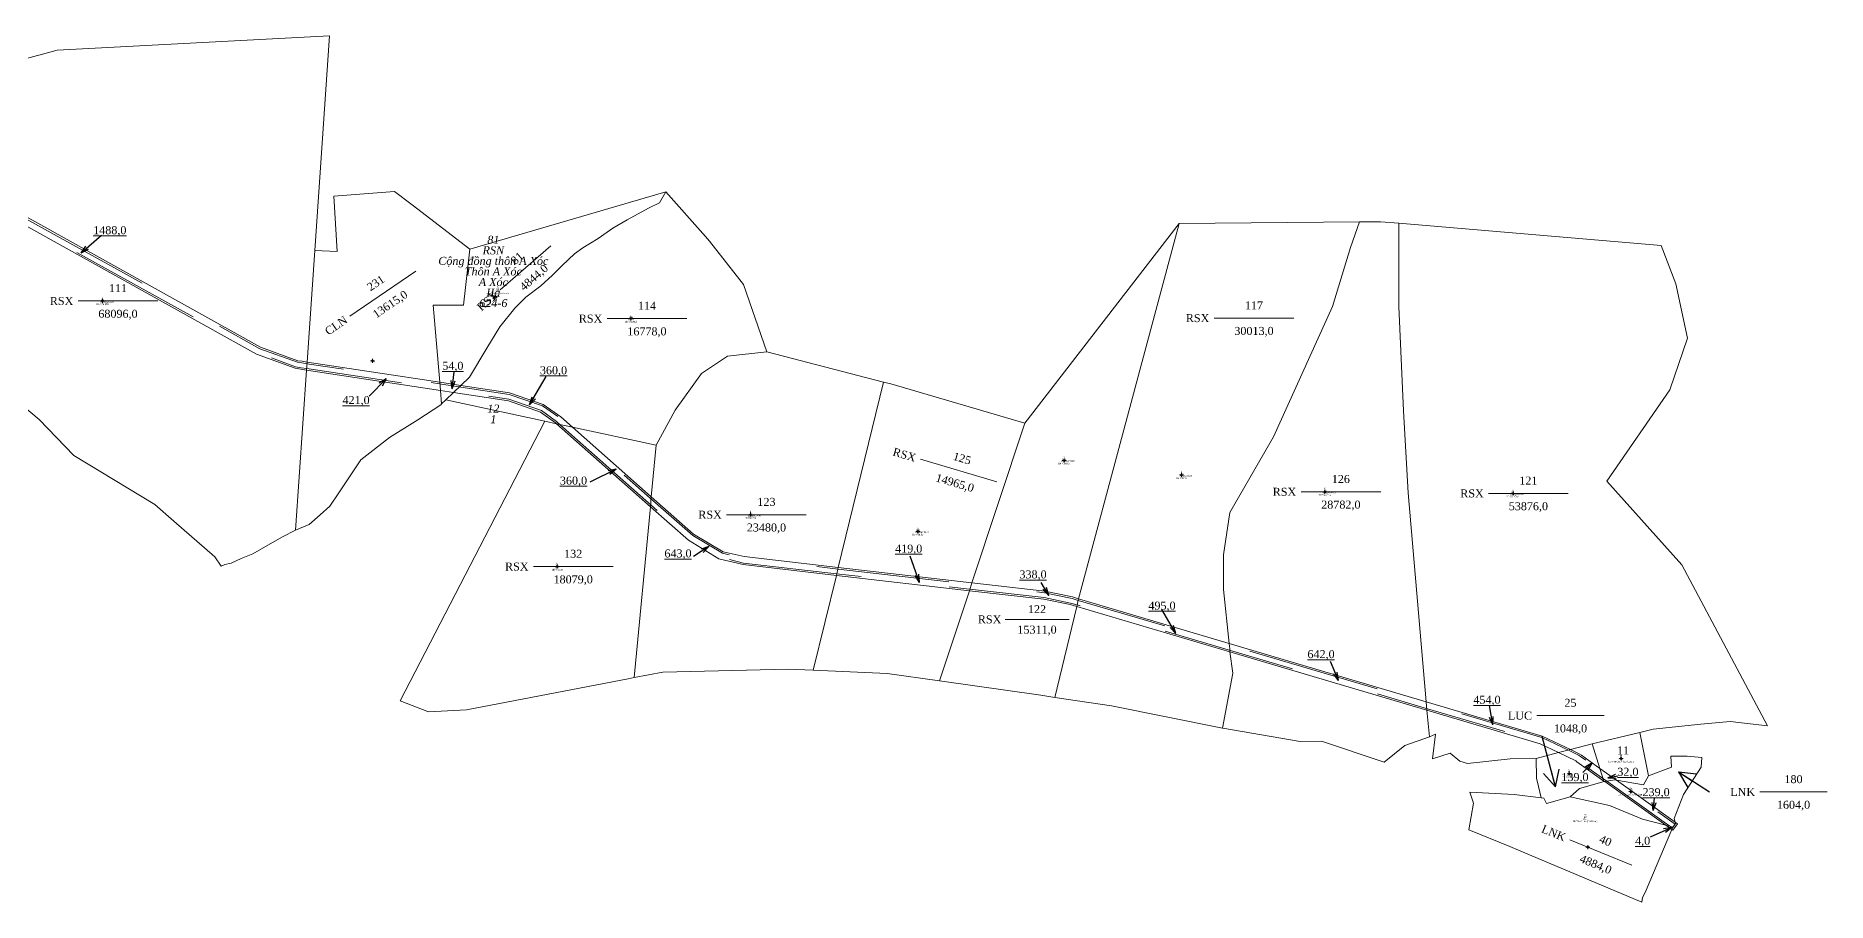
# Model space of a CAD drawing. Header units: metres. Extents: x 108 to 533749, y -130 to 1868317.
# Drawn here: x 532630 to 533749, y 1867762 to 1868303 of the extents above; entities that cross this region are included whole.
import ezdxf
from ezdxf.enums import TextEntityAlignment as Align

# ---------------------------------------------------------------- set-up
doc = ezdxf.new("R2010")
doc.units = ezdxf.units.M
doc.header["$MEASUREMENT"] = 0
doc.linetypes.add('DGN Style 2', pattern=[138.332291, 82.999375, -55.332917])
for name, color, linetype, lineweight in [('Level 10', 7, 'Continuous', 0), ('Level 11', 7, 'Continuous', 0), ('Level 13', 7, 'Continuous', 0), ('Level 16', 7, 'Continuous', 0), ('Level 17', 7, 'Continuous', 0), ('Level 18', 7, 'Continuous', 0), ('Level 2', 7, 'Continuous', 0), ('Level 30', 7, 'Continuous', 0), ('Level 4', 7, 'Continuous', 0), ('Level 5', 7, 'Continuous', 0), ('Level 54', 7, 'Continuous', 0), ('Level 6', 7, 'Continuous', 0)]:
    doc.layers.add(name, color=color, linetype=linetype, lineweight=lineweight)
doc.styles.get("Standard").update_dxf_attribs({"font": 'txt.shx'})
doc.styles.add('Style-Arial', font='arial.ttf')
doc.styles.add('Style-Times New Roman', font='times.ttf')
doc.styles.add('Style-Times New Roman IF', font='timesi.ttf')
doc.dimstyles.get("Standard").update_dxf_attribs({"dimtxt": 0.18, "dimasz": 0.18, "dimexe": 0.18, "dimexo": 0.0625, "dimgap": 0.09, "dimtad": 0, "dimjust": 1, "dimtih": 1, "dimtoh": 1, "dimdec": 4, "dimzin": 3, "dimdsep": 46, "dimtxsty": 'Standard', "dimblk": 'TerminatorClosed_0.3', "dimcen": 0.09, "dimadec": 0, "dimazin": 0, "dimtfac": 1, "dimtdec": 4, "dimtofl": 0, "dimtmove": 0, "dimatfit": 1, "dimldrblk": 'NONE', "dimfxl": 1, "dimfrac": 2, "dimtolj": 1, "dimtzin": 3, "dimarcsym": 0})

# ---------------------------------------------------------------- blocks, each defined once
blk = doc.blocks.new('CENTRD')
at = {"layer": 'Level 11', "linetype": 'Continuous', "lineweight": 0}
h = blk.add_hatch(color=1, dxfattribs=at)
edge = h.paths.add_edge_path()
edge.add_arc((0, 0), 1.5, 0, 360)
at = {"layer": 'Level 11', "color": 1, "linetype": 'Continuous', "lineweight": 0}
for p, q in [((-6, 0), (-12, 0)), ((0, 6), (-6, 0)), ((-6, 0), (0, -6)), ((0, 13), (0, 6)), ((6, 0), (0, 6)), ((0, -6), (6, 0)), ((13, 0), (6, 0)), ((0, -6), (0, -12))]:
    blk.add_line(p, q, dxfattribs=at)
blk = doc.blocks.new('N_THUA')
at = {"layer": 'Level 13', "color": 7, "linetype": 'Continuous', "lineweight": 0}
blk.add_line((-15.3, 0), (34.5, 0), dxfattribs=at)
at = {"layer": 'Level 13', "color": 5, "linetype": 'Continuous', "lineweight": 0, "style": 'Style-Times New Roman'}
blk.add_text('111', height=5, dxfattribs=at).set_placement((9.6, 8), align=Align.MIDDLE_CENTER)
at = {"layer": 'Level 2', "color": 3, "linetype": 'Continuous', "lineweight": 0, "style": 'Style-Times New Roman'}
blk.add_text('RSX', height=5, dxfattribs=at).set_placement((-18.3, 0), align=Align.MIDDLE_RIGHT)
at = {"layer": 'Level 4', "color": 1, "linetype": 'Continuous', "lineweight": 0, "style": 'Style-Times New Roman'}
blk.add_text('68096,0', height=5, dxfattribs=at).set_placement((9.6, -8), align=Align.MIDDLE_CENTER)
blk = doc.blocks.new('N_THUA_1')
at = {"layer": 'Level 13', "color": 7, "linetype": 'Continuous', "lineweight": 0}
blk.add_line((-14.9, 0), (34.9, 0), dxfattribs=at)
at = {"layer": 'Level 13', "color": 5, "linetype": 'Continuous', "lineweight": 0, "style": 'Style-Times New Roman'}
blk.add_text('114', height=5, dxfattribs=at).set_placement((10, 8), align=Align.MIDDLE_CENTER)
at = {"layer": 'Level 2', "color": 3, "linetype": 'Continuous', "lineweight": 0, "style": 'Style-Times New Roman'}
blk.add_text('RSX', height=5, dxfattribs=at).set_placement((-17.9, 0), align=Align.MIDDLE_RIGHT)
at = {"layer": 'Level 4', "color": 1, "linetype": 'Continuous', "lineweight": 0, "style": 'Style-Times New Roman'}
blk.add_text('16778,0', height=5, dxfattribs=at).set_placement((10, -8), align=Align.MIDDLE_CENTER)
blk = doc.blocks.new('N_THUA_2')
at = {"layer": 'Level 13', "color": 7, "linetype": 'Continuous', "lineweight": 0}
blk.add_line((-14.9, 0), (34.9, 0), dxfattribs=at)
at = {"layer": 'Level 13', "color": 5, "linetype": 'Continuous', "lineweight": 0, "style": 'Style-Times New Roman'}
blk.add_text('117', height=5, dxfattribs=at).set_placement((10, 8), align=Align.MIDDLE_CENTER)
at = {"layer": 'Level 2', "color": 3, "linetype": 'Continuous', "lineweight": 0, "style": 'Style-Times New Roman'}
blk.add_text('RSX', height=5, dxfattribs=at).set_placement((-17.9, 0), align=Align.MIDDLE_RIGHT)
at = {"layer": 'Level 4', "color": 1, "linetype": 'Continuous', "lineweight": 0, "style": 'Style-Times New Roman'}
blk.add_text('30013,0', height=5, dxfattribs=at).set_placement((10, -8), align=Align.MIDDLE_CENTER)
blk = doc.blocks.new('N_THUA_3')
at = {"layer": 'Level 13', "color": 7, "linetype": 'Continuous', "lineweight": 0}
blk.add_line((-15.3, 0), (34.5, 0), dxfattribs=at)
at = {"layer": 'Level 13', "color": 5, "linetype": 'Continuous', "lineweight": 0, "style": 'Style-Times New Roman'}
blk.add_text('121', height=5, dxfattribs=at).set_placement((9.6, 8), align=Align.MIDDLE_CENTER)
at = {"layer": 'Level 2', "color": 3, "linetype": 'Continuous', "lineweight": 0, "style": 'Style-Times New Roman'}
blk.add_text('RSX', height=5, dxfattribs=at).set_placement((-18.3, 0), align=Align.MIDDLE_RIGHT)
at = {"layer": 'Level 4', "color": 1, "linetype": 'Continuous', "lineweight": 0, "style": 'Style-Times New Roman'}
blk.add_text('53876,0', height=5, dxfattribs=at).set_placement((9.6, -8), align=Align.MIDDLE_CENTER)
blk = doc.blocks.new('N_THUA_4')
at = {"layer": 'Level 13', "color": 7, "linetype": 'Continuous', "lineweight": 0}
blk.add_line((-11.9, 0), (28, 0), dxfattribs=at)
at = {"layer": 'Level 13', "color": 5, "linetype": 'Continuous', "lineweight": 0, "style": 'Style-Times New Roman'}
blk.add_text('122', height=5, dxfattribs=at).set_placement((8, 6.4), align=Align.MIDDLE_CENTER)
at = {"layer": 'Level 2', "color": 3, "linetype": 'Continuous', "lineweight": 0, "style": 'Style-Times New Roman'}
blk.add_text('RSX', height=5, dxfattribs=at).set_placement((-14.3, 0), align=Align.MIDDLE_RIGHT)
at = {"layer": 'Level 4', "color": 1, "linetype": 'Continuous', "lineweight": 0, "style": 'Style-Times New Roman'}
blk.add_text('15311,0', height=5, dxfattribs=at).set_placement((8, -6.4), align=Align.MIDDLE_CENTER)
blk = doc.blocks.new('N_THUA_5')
at = {"layer": 'Level 13', "color": 7, "linetype": 'Continuous', "lineweight": 0}
blk.add_line((-14.9, 0), (34.9, 0), dxfattribs=at)
at = {"layer": 'Level 13', "color": 5, "linetype": 'Continuous', "lineweight": 0, "style": 'Style-Times New Roman'}
blk.add_text('123', height=5, dxfattribs=at).set_placement((10, 8), align=Align.MIDDLE_CENTER)
at = {"layer": 'Level 2', "color": 3, "linetype": 'Continuous', "lineweight": 0, "style": 'Style-Times New Roman'}
blk.add_text('RSX', height=5, dxfattribs=at).set_placement((-17.9, 0), align=Align.MIDDLE_RIGHT)
at = {"layer": 'Level 4', "color": 1, "linetype": 'Continuous', "lineweight": 0, "style": 'Style-Times New Roman'}
blk.add_text('23480,0', height=5, dxfattribs=at).set_placement((10, -8), align=Align.MIDDLE_CENTER)
blk = doc.blocks.new('N_THUA_6')
at = {"layer": 'Level 13', "color": 7, "linetype": 'Continuous', "lineweight": 0}
blk.add_line((-14.2, 4.2), (33.6, -9.9), dxfattribs=at)
at = {"layer": 'Level 13', "color": 5, "linetype": 'Continuous', "lineweight": 0, "style": 'Style-Times New Roman'}
blk.add_text('125', height=5, rotation=343.6327, dxfattribs=at).set_placement((11.9, 4.8), align=Align.MIDDLE_CENTER)
at = {"layer": 'Level 2', "color": 3, "linetype": 'Continuous', "lineweight": 0, "style": 'Style-Times New Roman'}
blk.add_text('RSX', height=5, rotation=343.6327, dxfattribs=at).set_placement((-17.1, 5), align=Align.MIDDLE_RIGHT)
at = {"layer": 'Level 4', "color": 1, "linetype": 'Continuous', "lineweight": 0, "style": 'Style-Times New Roman'}
blk.add_text('14965,0', height=5, rotation=343.6327, dxfattribs=at).set_placement((7.4, -10.5), align=Align.MIDDLE_CENTER)
blk = doc.blocks.new('N_THUA_7')
at = {"layer": 'Level 13', "color": 7, "linetype": 'Continuous', "lineweight": 0}
blk.add_line((-14.9, 0), (34.9, 0), dxfattribs=at)
at = {"layer": 'Level 13', "color": 5, "linetype": 'Continuous', "lineweight": 0, "style": 'Style-Times New Roman'}
blk.add_text('126', height=5, dxfattribs=at).set_placement((10, 8), align=Align.MIDDLE_CENTER)
at = {"layer": 'Level 2', "color": 3, "linetype": 'Continuous', "lineweight": 0, "style": 'Style-Times New Roman'}
blk.add_text('RSX', height=5, dxfattribs=at).set_placement((-17.9, 0), align=Align.MIDDLE_RIGHT)
at = {"layer": 'Level 4', "color": 1, "linetype": 'Continuous', "lineweight": 0, "style": 'Style-Times New Roman'}
blk.add_text('28782,0', height=5, dxfattribs=at).set_placement((10, -8), align=Align.MIDDLE_CENTER)
blk = doc.blocks.new('N_THUA_8')
at = {"layer": 'Level 13', "color": 7, "linetype": 'Continuous', "lineweight": 0}
blk.add_line((-14.9, 0), (34.9, 0), dxfattribs=at)
at = {"layer": 'Level 13', "color": 5, "linetype": 'Continuous', "lineweight": 0, "style": 'Style-Times New Roman'}
blk.add_text('132', height=5, dxfattribs=at).set_placement((10, 8), align=Align.MIDDLE_CENTER)
at = {"layer": 'Level 2', "color": 3, "linetype": 'Continuous', "lineweight": 0, "style": 'Style-Times New Roman'}
blk.add_text('RSX', height=5, dxfattribs=at).set_placement((-17.9, 0), align=Align.MIDDLE_RIGHT)
at = {"layer": 'Level 4', "color": 1, "linetype": 'Continuous', "lineweight": 0, "style": 'Style-Times New Roman'}
blk.add_text('18079,0', height=5, dxfattribs=at).set_placement((10, -8), align=Align.MIDDLE_CENTER)
blk = doc.blocks.new('N_THUA_9')
at = {"layer": 'Level 13', "color": 7, "linetype": 'Continuous', "lineweight": 0}
blk.add_line((-14, -9.6), (27.1, 18.6), dxfattribs=at)
at = {"layer": 'Level 13', "color": 5, "linetype": 'Continuous', "lineweight": 0, "style": 'Style-Times New Roman'}
blk.add_text('231', height=5, rotation=34.3655, dxfattribs=at).set_placement((2.1, 11.1), align=Align.MIDDLE_CENTER)
at = {"layer": 'Level 2', "color": 3, "linetype": 'Continuous', "lineweight": 0, "style": 'Style-Times New Roman'}
blk.add_text('CLN', height=5, rotation=34.3655, dxfattribs=at).set_placement((-16.4, -11.2), align=Align.MIDDLE_RIGHT)
at = {"layer": 'Level 4', "color": 1, "linetype": 'Continuous', "lineweight": 0, "style": 'Style-Times New Roman'}
blk.add_text('13615,0', height=5, rotation=34.3655, dxfattribs=at).set_placement((11.1, -2.1), align=Align.MIDDLE_CENTER)
blk = doc.blocks.new('N_THUA_32')
at = {"layer": 'Level 13', "color": 7, "linetype": 'Continuous', "lineweight": 0}
blk.add_line((-11.4, 4.7), (27.4, -11.3), dxfattribs=at)
at = {"layer": 'Level 13', "color": 5, "linetype": 'Continuous', "lineweight": 0, "style": 'Style-Times New Roman'}
blk.add_text('40', height=5, rotation=337.5794, dxfattribs=at).set_placement((11, 4.1), align=Align.MIDDLE_CENTER)
at = {"layer": 'Level 2', "color": 3, "linetype": 'Continuous', "lineweight": 0, "style": 'Style-Times New Roman'}
blk.add_text('LNK', height=5, rotation=337.5794, dxfattribs=at).set_placement((-14.2, 5.9), align=Align.MIDDLE_RIGHT)
at = {"layer": 'Level 4', "color": 1, "linetype": 'Continuous', "lineweight": 0, "style": 'Style-Times New Roman'}
blk.add_text('4884,0', height=5, rotation=337.5794, dxfattribs=at).set_placement((4.9, -10.7), align=Align.MIDDLE_CENTER)
blk = doc.blocks.new('N_THUA_33')
at = {"layer": 'Level 13', "color": 7, "linetype": 'Continuous', "lineweight": 0}
blk.add_line((0, 0), (42, 0), dxfattribs=at)
at = {"layer": 'Level 13', "color": 5, "linetype": 'Continuous', "lineweight": 0, "style": 'Style-Times New Roman'}
blk.add_text('180', height=5, dxfattribs=at).set_placement((21, 8), align=Align.MIDDLE_CENTER)
at = {"layer": 'Level 2', "color": 3, "linetype": 'Continuous', "lineweight": 0, "style": 'Style-Times New Roman'}
blk.add_text('LNK', height=5, dxfattribs=at).set_placement((-3, 0), align=Align.MIDDLE_RIGHT)
at = {"layer": 'Level 4', "color": 1, "linetype": 'Continuous', "lineweight": 0, "style": 'Style-Times New Roman'}
blk.add_text('1604,0', height=5, dxfattribs=at).set_placement((21, -8), align=Align.MIDDLE_CENTER)
blk = doc.blocks.new('TerminatorClosed_0.3')
at = {"color": 0, "linetype": 'ByBlock', "lineweight": -2}
for p, q in [((0, 0), (-1, 0.17)), ((-1, 0.17), (-1, -0.17)), ((0, 0), (-1, 0)), ((0, 0), (-1, -0.17))]:
    blk.add_line(p, q, dxfattribs=at)
blk = doc.blocks.new('TerminatorOpen')
at = {"color": 0, "linetype": 'ByBlock', "lineweight": -2}
for q in [(-1, 0.5), (-1, 0), (-1, -0.5)]:
    blk.add_line((0, 0), q, dxfattribs=at)
blk = doc.blocks.new('N_THUA_34')
at = {"layer": 'Level 13', "color": 7, "linetype": 'Continuous', "lineweight": 0}
blk.add_line((0, 0), (42, 0), dxfattribs=at)
at = {"layer": 'Level 13', "color": 5, "linetype": 'Continuous', "lineweight": 0, "style": 'Style-Times New Roman'}
blk.add_text('25', height=5, dxfattribs=at).set_placement((21, 8), align=Align.MIDDLE_CENTER)
at = {"layer": 'Level 2', "color": 3, "linetype": 'Continuous', "lineweight": 0, "style": 'Style-Times New Roman'}
blk.add_text('LUC', height=5, dxfattribs=at).set_placement((-3, 0), align=Align.MIDDLE_RIGHT)
at = {"layer": 'Level 4', "color": 1, "linetype": 'Continuous', "lineweight": 0, "style": 'Style-Times New Roman'}
blk.add_text('1048,0', height=5, dxfattribs=at).set_placement((21, -8), align=Align.MIDDLE_CENTER)
blk = doc.blocks.new('TerminatorOpen_0.5')
at = {"color": 0, "linetype": 'ByBlock', "lineweight": -2}
for q in [(-1, 0.25), (-1, 0), (-1, -0.25)]:
    blk.add_line((0, 0), q, dxfattribs=at)
blk = doc.blocks.new('N_THUA_37')
at = {"layer": 'Level 13', "color": 7, "linetype": 'Continuous', "lineweight": 0}
blk.add_line((-6.8, -5.9), (24.9, 21.7), dxfattribs=at)
at = {"layer": 'Level 13', "color": 5, "linetype": 'Continuous', "lineweight": 0, "style": 'Style-Times New Roman'}
blk.add_text('81', height=5, rotation=41.1489, dxfattribs=at).set_placement((3.8, 13.9), align=Align.MIDDLE_CENTER)
at = {"layer": 'Level 2', "color": 3, "linetype": 'Continuous', "lineweight": 0, "style": 'Style-Times New Roman'}
blk.add_text('RSX', height=5, rotation=41.1489, dxfattribs=at).set_placement((-9.1, -7.9), align=Align.MIDDLE_RIGHT)
at = {"layer": 'Level 4', "color": 1, "linetype": 'Continuous', "lineweight": 0, "style": 'Style-Times New Roman'}
blk.add_text('4844,0', height=5, rotation=41.1489, dxfattribs=at).set_placement((14.3, 1.9), align=Align.MIDDLE_CENTER)

msp = doc.modelspace()

# ---------------------------------------------------------------- linework, layer by layer
at = {"layer": 'Level 10', "color": 7, "linetype": 'Continuous', "lineweight": 0}
for p, q in [((532901, 1868170), (533023.6, 1868205.7)), ((533247.8, 1868061.2), (533344.3, 1868185.9)), ((533344.3, 1868185.9), (533457, 1868187)), ((533086.7, 1868105.8), (533159.6, 1868086.9)), ((532883.4, 1868073.3), (532886, 1868075.8)), ((532886, 1868075.8), (532947.9, 1868062.5)), ((533602.5, 1867861), (533632.3, 1867868.1)), ((533632.3, 1867868.1), (533637.7, 1867841))]:
    msp.add_line(p, q, dxfattribs=at)
at = {"layer": 'Level 10', "color": 250, "linetype": 'Continuous', "lineweight": 0}
msp.add_line((533609.9, 1867837.4), (533610.3, 1867837.4), dxfattribs=at)
at = {"layer": 'Level 10', "color": 7, "linetype": 'Continuous', "lineweight": 0, "flags": 128}
for points in [[(532804.2, 1868169.2), (532813.4, 1868303.2), (532643.2, 1868294.2), (532541.1, 1868266.6)], [(532804.2, 1868169.2), (532818, 1868168.4), (532816, 1868203), (532854, 1868206), (532865, 1868197.6), (532901, 1868170)], [(532886, 1868075.8), (532890.8, 1868080.4), (532895.4, 1868084.8), (532900.7, 1868089.9), (532911.7, 1868108.1), (532919.7, 1868121.4), (532929.1, 1868133.1), (532936, 1868140), (532945.4, 1868147.1), (532952.7, 1868153.7), (532958.8, 1868159.8), (532966.4, 1868167), (532971.7, 1868170.8), (532981.3, 1868176.7), (532990.3, 1868183.1), (532999.3, 1868188.3), (533012.6, 1868195.5), (533019.5, 1868198.9), (533023.6, 1868205.7)], [(533023.6, 1868205.7), (533048.4, 1868177.8), (533050.8, 1868174.9), (533072.1, 1868147.8), (533086.7, 1868105.8)], [(533266.6, 1867890), (533280.4, 1867946.7), (533281.5, 1867951.6), (533282.1, 1867953.8), (533344.3, 1868185.9)], [(533371.5, 1867870.8), (533377.8, 1867905.2), (533376.1, 1867918.4), (533375.9, 1867920.4), (533375.5, 1867923.7), (533372.1, 1867957.3), (533372.1, 1867979), (533375.9, 1868005.5), (533403.3, 1868052.8), (533440.2, 1868134.1), (533451.5, 1868171), (533457, 1868187)], [(533457, 1868187), (533470.1, 1868187.1), (533481.7, 1868186.1)], [(533632.3, 1867868.1), (533640.5, 1867870.2), (533670.4, 1867873.2), (533688.7, 1867875), (533712.1, 1867872.3), (533658.5, 1867972.7), (533611.6, 1868025.1), (533651.1, 1868082.1), (533662.1, 1868114.3), (533654.8, 1868148.3), (533645.6, 1868172.2), (533481.7, 1868186.1)], [(533481.7, 1868186.1), (533481.7, 1868134.1), (533484.6, 1868068.9), (533487.4, 1868017.8), (533498.8, 1867887.3), (533499.2, 1867881.9), (533500.7, 1867865.4)], [(532792.1, 1867994.5), (532799, 1868094.4), (532799.3, 1868099.4), (532804.2, 1868169.2)], [(532883.4, 1868073.3), (532882.6, 1868081.7), (532882.2, 1868086.8), (532878.1, 1868135), (532897, 1868135), (532901, 1868170)], [(532541.1, 1868137.5), (532545.2, 1868122.6), (532551.5, 1868107.1), (532569.5, 1868098.2), (532597.6, 1868092.1), (532631.9, 1868063.6), (532653.6, 1868041), (532704.1, 1868010.4), (532716.1, 1868000), (532741.7, 1867977.8), (532745.7, 1867971.9), (532747.9, 1867972.9), (532751.8, 1867973.9), (532758.2, 1867976.8), (532765.4, 1867979.7), (532776.3, 1867985.9), (532783.9, 1867990.2), (532792.1, 1867994.5)], [(533017.5, 1868047.5), (533029.3, 1868069.4), (533045.7, 1868092.2), (533062.1, 1868103.1), (533086.7, 1868105.8)], [(533115.6, 1867906.9), (533130.1, 1867966.2), (533131.3, 1867971.1), (533159.6, 1868086.9)], [(533159.6, 1868086.9), (533164.1, 1868085.8), (533247.8, 1868061.2)], [(532792.1, 1867994.5), (532800.7, 1867998), (532807.4, 1868004.1), (532813.5, 1868009.4), (532819.2, 1868017.8), (532832.8, 1868038.3), (532850.7, 1868052.3), (532868.5, 1868063.3), (532882.9, 1868072.8), (532883.4, 1868073.3)], [(532947.9, 1868062.5), (532857.5, 1867887.8), (532875.2, 1867881), (532898.9, 1867882.1), (533000, 1867901.6), (533003.8, 1867902.4)], [(532947.9, 1868062.5), (532955.1, 1868060.9), (532965.1, 1868058.8), (533017.5, 1868047.5)], [(533194.6, 1867900.3), (533213.2, 1867956.6), (533214.8, 1867961.5), (533247.8, 1868061.2)], [(533003.8, 1867902.4), (533013.9, 1868009.1), (533014.4, 1868015.3), (533017.5, 1868047.5)], [(533003.8, 1867902.4), (533021.7, 1867905.8), (533100, 1867907.6), (533115.6, 1867906.9)], [(533115.6, 1867906.9), (533161.9, 1867904.9), (533194.6, 1867900.3)], [(533194.6, 1867900.3), (533257.8, 1867891.3), (533266.6, 1867890)], [(533266.6, 1867890), (533302, 1867884.7), (533371.5, 1867870.8)], [(533371.5, 1867870.8), (533371.6, 1867870.8), (533420, 1867862.5), (533433.3, 1867862.7), (533472.5, 1867849.6), (533485.3, 1867859.9), (533500.7, 1867865.4)], [(533500.7, 1867865.4), (533504.6, 1867866.9), (533502.6, 1867851.5), (533513.8, 1867855.2), (533519.7, 1867850.1), (533524.6, 1867848.7), (533551.3, 1867851.5), (533567.4, 1867851.8)], [(533567.4, 1867851.8), (533581.4, 1867855.5), (533588.9, 1867857.4), (533602.5, 1867861)], [(533602.5, 1867861), (533607.3, 1867845.6), (533609.8, 1867837.7), (533609.9, 1867837.4)], [(533567.4, 1867851.8), (533567.7, 1867839.5), (533569, 1867834.4), (533570.6, 1867827.2)], [(533637.7, 1867841), (533652, 1867846.3), (533651.6, 1867853.2), (533661.8, 1867853.3), (533671.1, 1867852.4), (533670.6, 1867846.4), (533659.5, 1867829.3), (533653.8, 1867814.4), (533654.3, 1867812.1), (533654.5, 1867811.3), (533652.9, 1867809)], [(533588.7, 1867827.8), (533594.6, 1867833.1), (533609.9, 1867837.4)], [(533610.3, 1867837.4), (533616.7, 1867838.4), (533617.7, 1867838.3), (533634.6, 1867835.4), (533637.7, 1867841)], [(533570.6, 1867827.2), (533553.8, 1867829.3), (533525.9, 1867830.8), (533528.3, 1867824), (533525.4, 1867807.2), (533551, 1867796.9), (533559.4, 1867793.3), (533592.4, 1867779.4), (533633.5, 1867762.1), (533633.9, 1867765), (533635.5, 1867768.1), (533652.2, 1867807.5), (533652.9, 1867809)], [(533570.6, 1867827.2), (533572.2, 1867827.1), (533574, 1867823.6), (533588.7, 1867827.8)], [(533588.7, 1867827.8), (533613.2, 1867822.5), (533633.9, 1867814), (533648.4, 1867810.2), (533652.9, 1867809)]]:
    msp.add_lwpolyline(points, dxfattribs=at)
at = {"layer": 'Level 30', "color": 5, "linetype": 'Continuous', "lineweight": 0, "flags": 128}
msp.add_lwpolyline([(532593.6, 1868201.1), (532767.7, 1868104.4), (532791.8, 1868095.6), (532795.4, 1868094.9), (532799, 1868094.4), (532882.6, 1868081.7), (532890.8, 1868080.4), (532925.1, 1868075.2), (532945.2, 1868068.2), (532954.5, 1868061.5), (532955.1, 1868060.9), (533013.9, 1868009.1), (533037.6, 1867988.2), (533056.7, 1867976.6), (533071.8, 1867972.9), (533130.1, 1867966.2), (533213.2, 1867956.6), (533259.7, 1867951.3), (533276.2, 1867947.9), (533280.4, 1867946.7), (533376.1, 1867918.4), (533499.2, 1867881.9), (533569.9, 1867861), (533581.4, 1867855.5), (533592.2, 1867850.3), (533592.9, 1867849.8), (533609.8, 1867837.7), (533610.3, 1867837.4), (533648.4, 1867810.2), (533652.2, 1867807.5), (533652.9, 1867807), (533655.8, 1867811), (533654.3, 1867812.1), (533617.7, 1867838.3), (533607.3, 1867845.6), (533595.8, 1867853.9), (533594.4, 1867854.8), (533588.9, 1867857.4), (533571.3, 1867865.8), (533498.8, 1867887.3), (533375.5, 1867923.7), (533281.5, 1867951.6), (533277.6, 1867952.7), (533260.3, 1867956.3), (533214.8, 1867961.5), (533131.3, 1867971.1), (533072.4, 1867977.9), (533059.3, 1867981), (533040.9, 1867991.9), (533014.4, 1868015.3), (532965.1, 1868058.8), (532957.8, 1868065.3), (532946.9, 1868073), (532925.8, 1868080.2), (532895.4, 1868084.8), (532882.2, 1868086.8), (532799.3, 1868099.4), (532796.2, 1868099.9), (532793.5, 1868100.3), (532770.2, 1868108.7), (532596, 1868205.5)], dxfattribs=at)
at = {"layer": 'Level 6', "color": 250, "linetype": 'DGN Style 2', "lineweight": 0, "flags": 128}
for points in [[(531754.1, 1867982.8), (531791.6, 1867989.9), (531805.8, 1867990.9), (531807.7, 1867990.8), (531866.2, 1867987.4), (531881.1, 1867986.6), (531907.6, 1867985), (531921.7, 1867982.9), (531941.8, 1867978), (532010.5, 1867961.1), (532034.3, 1867955.3), (532055.2, 1867950.2), (532066.1, 1867947.5), (532088.1, 1867946.2), (532089.4, 1867946.3), (532105.1, 1867948.6), (532130.6, 1867952.2), (532143.2, 1867952.6), (532230.2, 1867945.8), (532236, 1867945.1), (532248.2, 1867943.3), (532314.9, 1867933), (532330.4, 1867934.5), (532340.7, 1867940.5), (532380.4, 1867975.5), (532381.2, 1867976.5), (532384.7, 1867980.7), (532387.8, 1867984.5), (532396.6, 1867995.1), (532403.5, 1868009.9), (532416.2, 1868046), (532419.6, 1868067.8), (532417.6, 1868082.2), (532407.4, 1868120.5), (532407.5, 1868135.6), (532410.5, 1868142.3), (532424.9, 1868166.4), (532439.2, 1868182.5), (532444.9, 1868186.5), (532460.7, 1868195.9), (532469.7, 1868198.7), (532473.6, 1868199.9), (532499, 1868201.2), (532529.8, 1868202.9), (532578.8, 1868205.5), (532593.4, 1868202.3), (532594.1, 1868202), (532768.2, 1868105.3), (532792.1, 1868096.5), (532795.6, 1868095.9), (532799.2, 1868095.4), (532882.8, 1868082.7), (532891, 1868081.4), (532925.3, 1868076.2), (532945.7, 1868069.1), (532955.1, 1868062.3), (532955.8, 1868061.7)], [(532955.8, 1868061.7), (533014.5, 1868009.9), (533038.2, 1867989), (533057, 1867977.6), (533072, 1867973.9), (533130.2, 1867967.2), (533213.3, 1867957.6), (533259.9, 1867952.3), (533276.5, 1867948.9), (533280.6, 1867947.7), (533376.4, 1867919.3), (533499.5, 1867882.9), (533570.2, 1867862), (533581.8, 1867856.4), (533592.7, 1867851.1), (533593.4, 1867850.6), (533610.4, 1867838.5), (533610.8, 1867838.2), (533649, 1867811), (533652.7, 1867808.4), (533654.4, 1867810.8), (533653.7, 1867811.3), (533617.1, 1867837.4), (533606.8, 1867844.8), (533595.2, 1867853.1), (533593.9, 1867853.9), (533588.5, 1867856.5), (533570.9, 1867864.9), (533498.5, 1867886.3), (533375.3, 1867922.8), (533281.3, 1867950.6), (533277.4, 1867951.8), (533260.1, 1867955.3), (533214.7, 1867960.5), (533131.2, 1867970.1), (533072.2, 1867976.9), (533058.9, 1867980.1), (533040.3, 1867991.1), (533013.8, 1868014.5), (532964.5, 1868058), (532957.2, 1868064.5), (532946.4, 1868072.1), (532925.6, 1868079.2), (532895.3, 1868083.8), (532882.1, 1868085.8), (532799.2, 1868098.4), (532796, 1868098.9), (532793.3, 1868099.4), (532769.8, 1868107.8), (532595.5, 1868204.6), (532593.8, 1868205.5), (532578.4, 1868208.5), (532527.5, 1868205.8), (532497.6, 1868204.2), (532473.6, 1868202.9), (532470.6, 1868201.9), (532458.9, 1868198.4), (532443.5, 1868189.1), (532436.7, 1868184.4), (532422.2, 1868167.8), (532407.9, 1868143.9), (532404.4, 1868135.2), (532404.5, 1868119.5), (532414.7, 1868081.4), (532416.6, 1868068.5), (532413.4, 1868047.2), (532400.7, 1868010.8), (532394.4, 1867997.2), (532385.5, 1867986.4), (532378.5, 1867977.9), (532375.8, 1867975.5), (532369.3, 1867969.7), (532338.6, 1867942.7), (532330.5, 1867937.7), (532315.6, 1867935.9), (532258.5, 1867944.7), (532251.2, 1867945.8), (532248.6, 1867946.2), (532236.5, 1867948.1), (532230.4, 1867948.8), (532196.6, 1867951.4), (532168.2, 1867953.6), (532143.6, 1867955.6), (532130.1, 1867955.1), (532089, 1867949.3), (532088.5, 1867949.2), (532074.3, 1867950), (532067, 1867950.4), (531922.5, 1867985.8), (531907.7, 1867988), (531877.6, 1867989.8), (531858, 1867990.9), (531824.3, 1867992.8), (531806.1, 1867993.9), (531790.9, 1867992.9), (531754.5, 1867985.9)]]:
    msp.add_lwpolyline(points, dxfattribs=at)

# ---------------------------------------------------------------- block references
at = {"layer": 'Level 11', "color": 1, "linetype": 'Continuous', "lineweight": 0, "xscale": 0.1, "yscale": 0.1, "zscale": 0.1}
for p in [(532671.5, 1868137.6), (532916.5, 1868139.5), (533001.7, 1868126.6), (532840.2, 1868100.2), (533272.4, 1868038), (533345.8, 1868028.9), (533435.4, 1868018.4), (533553, 1868017.4), (533076.4, 1868004.1), (533181.1, 1867993.6), (532955.6, 1867971.7), (533620.5, 1867851.8), (533588, 1867842.3), (533626.6, 1867831.2), (533599.8, 1867796.4)]:
    msp.add_blockref('CENTRD', p, dxfattribs=at)
at = {"layer": 'Level 17', "color": 250, "linetype": 'Continuous', "lineweight": 0, "xscale": 5, "yscale": 5, "zscale": 5}
for p, rotation in [((533262.8, 1867953.6), 299.5059091891113), ((533602.4, 1867849.2), 46.68437602795845), ((533612.3, 1867839.8), 190.5034485417559), ((533640.6, 1867819.3), 263.3906619351596)]:
    msp.add_blockref('TerminatorOpen_0.5', p, dxfattribs=dict(at, rotation=rotation))
at = {"layer": 'Level 2', "color": 3, "linetype": 'Continuous', "lineweight": 0}
for name, p in [('N_THUA_37', (532926.7, 1868150.4)), ('N_THUA_9', (532840.1, 1868137.7)), ('N_THUA', (532671.5, 1868137.6)), ('N_THUA_1', (533001.7, 1868126.6)), ('N_THUA_2', (533381.1, 1868126.9)), ('N_THUA_6', (533196.8, 1868034.5)), ('N_THUA_7', (533435.4, 1868018.4)), ('N_THUA_3', (533553, 1868017.4)), ('N_THUA_5', (533076.4, 1868004.1)), ('N_THUA_8', (532955.6, 1867971.7)), ('N_THUA_4', (533247.5, 1867938.7)), ('N_THUA_34', (533567.9, 1867878.6)), ('N_THUA_33', (533707.3, 1867830.9)), ('N_THUA_32', (533599.8, 1867796.4))]:
    msp.add_blockref(name, p, dxfattribs=at)

# ---------------------------------------------------------------- texts
at = {"layer": 'Level 13', "color": 5, "linetype": 'Continuous', "lineweight": 0, "style": 'Style-Times New Roman'}
msp.add_text('11', height=5, dxfattribs=at).set_placement((533621.8, 1867856.9), align=Align.MIDDLE_CENTER)
at = {"layer": 'Level 16', "color": 3, "linetype": 'Continuous', "lineweight": 0, "char_height": 1, "attachment_point": 5, "style": 'Style-Times New Roman'}
for s, insert, line_spacing_factor in [('6\\P111\\PRSM\\PHồ Văn Dần', (532671.5, 1868137.6), 0.790735), ('6\\P81\\PRSM\\PCộng đồng thôn A xóc', (532918.5, 1868144.2), 0.790735), ('6\\P114\\PRSM\\PHồ Văn Mát', (533001.7, 1868126.6), 0.790735), ('6\\P\\FVntime; \\P\\fTimes New Roman|b0|i0|c00|p23;CLN\\P\\FVntime; ', (532840.2, 1868100.2), 0.52591), ('6\\P122\\PRSM\\PHồ Văn Dột', (533272.4, 1868038), 0.790735), ('6\\P117\\PRSM\\PHồ Văn Vỉ', (533345.8, 1868028.9), 0.790735), ('6\\P126\\PRSM\\PHồ Văn Hoa', (533435.4, 1868018.4), 0.790735), ('6\\P121\\PRSM\\PHồ Văn Chúc', (533553, 1868017.4), 0.790735), ('6\\P123\\PRSM\\PHồ Ma Ôm', (533076.4, 1868004.1), 0.790735), ('6\\P125\\PRSM\\PHồ Văn Xy', (533181.1, 1867993.6), 0.790735), ('6\\P132\\PRSM\\PHồ Văn Nỉ', (532955.6, 1867971.7), 0.790735), ('22\\P11\\PLUC\\PHồ Văn Ôm ( Ông Chan )', (533620.5, 1867851.8), 0.790735), ('22\\P25\\PLUC\\PHồ Văn Nhan', (533588, 1867842.3), 0.790735), ('22\\P180\\PLNK\\PHồ Văn Thoa ( Pả Chăm )', (533626.6, 1867831.2), 0.790735), ('22\\P40\\PLNK\\PHồ Văn Chúc ( Pả Đàm )', (533598.1, 1867814.4), 0.790735)]:
    msp.add_mtext(s, dxfattribs=dict(at, insert=insert, line_spacing_factor=line_spacing_factor))
at = {"layer": 'Level 18', "color": 1, "linetype": 'Continuous', "lineweight": 0, "char_height": 1, "attachment_point": 1, "line_spacing_factor": 0.75, "style": 'Style-Times New Roman'}
for s, insert in [('AO825588', (532671.5, 1868137.6)), ('AO825588', (532671.5, 1868137.6)), ('AO825589', (533272.4, 1868038)), ('AO825589', (533272.4, 1868038)), ('AO825611', (533345.8, 1868028.9)), ('AO825611', (533345.8, 1868028.9)), ('AO825593', (533435.4, 1868018.4)), ('AO825593', (533435.4, 1868018.4)), ('AO825587', (533553, 1868017.4)), ('AO825587', (533553, 1868017.4)), ('AO825601', (533076.4, 1868004.1)), ('AO825601', (533076.4, 1868004.1)), ('AO825613', (533181.1, 1867993.6)), ('AO825613', (533181.1, 1867993.6))]:
    msp.add_mtext(s, dxfattribs=dict(at, insert=insert))
at = {"layer": 'Level 5', "color": 5, "linetype": 'Continuous', "lineweight": 0, "style": 'Style-Times New Roman'}
for s, p in [('%%u1488,0%%U', (532676, 1868181.8)), ('%%u54,0%%U', (532890.4, 1868097.1)), ('%%u360,0%%U', (532953.3, 1868094.3)), ('%%u421,0%%U', (532829.9, 1868075.7)), ('%%u360,0%%U', (532965.8, 1868025.4)), ('%%u643,0%%U', (533031.1, 1867979.9)), ('%%u419,0%%U', (533175.3, 1867982.9)), ('%%u338,0%%U', (533253, 1867966.8)), ('%%u495,0%%U', (533333.6, 1867947.3)), ('%%u642,0%%U', (533433, 1867917)), ('%%u454,0%%U', (533536.7, 1867888.5)), ('%%u139,0%%U', (533591.7, 1867840.2)), ('%%u32,0%%U', (533624.8, 1867843.5)), ('%%u239,0%%U', (533642.4, 1867830.8)), ('%%u4,0%%U', (533634, 1867800.4))]:
    msp.add_text(s, height=5, dxfattribs=at).set_placement(p, align=Align.MIDDLE_CENTER)
at = {"layer": 'Level 54', "color": 2, "linetype": 'Continuous', "lineweight": 13, "insert": (532915.7, 1868119.8), "char_height": 5, "attachment_point": 5, "line_spacing_factor": 0.791129, "style": 'Style-Times New Roman IF'}
msp.add_mtext('81\\PRSN\\PCộng đồng thôn A Xóc\\PThôn A Xóc\\PA Xóc\\PIIa\\P624-6\\P\\fTimes New Roman|b0|i0|c00|p23; \\P \\P \\P \\P \\P \\P \\P \\P \\P\\fTimes New Roman|b0|i1|c00|p23;12\\P1\\P', dxfattribs=at)

# ---------------------------------------------------------------- leaders
at = {"layer": 'Level 13', "color": 7, "linetype": 'Continuous', "lineweight": 0}
for points in [[(533579.5, 1867834.1), (533571.3, 1867865.6)], [(533656.5, 1867843.4), (533675.7, 1867830.9)]]:
    msp.add_leader(points, dimstyle='Standard', override={"dimtxt": 10, "dimasz": 10, "dimgap": 5, "dimtad": 1, "dimtxsty": 'Style-Arial', "dimldrblk": 'TerminatorOpen'}, dxfattribs=at)
at = {"layer": 'Level 17', "color": 250, "linetype": 'Continuous', "lineweight": 0}
for points in [[(532658.1, 1868167.6), (532670.9, 1868178.7)], [(532889.9, 1868082.8), (532891.2, 1868093.4)], [(532848.8, 1868088.9), (532838.1, 1868078.2)], [(532938.4, 1868072.8), (532948.8, 1868090.4)], [(532992.5, 1868032.5), (532976, 1868024.4)], [(533050.4, 1867984.2), (533040.7, 1867978)], [(533182.1, 1867961.8), (533176.3, 1867978.2)], [(533262.8, 1867953.6), (533258.1, 1867961.8)], [(533342.2, 1867929.9), (533333.6, 1867944.8)], [(533444, 1867900.6), (533439, 1867912.3)], [(533540.3, 1867872.8), (533538.2, 1867884.9)], [(533602.4, 1867849.2), (533596.7, 1867843.1)], [(533612.3, 1867839.8), (533618.4, 1867841)], [(533640.6, 1867819.3), (533641.5, 1867827)], [(533652.2, 1867808.8), (533638.8, 1867802.6)]]:
    msp.add_leader(points, dimstyle='Standard', override={"dimtxt": 5, "dimasz": 5, "dimgap": 2.5, "dimtad": 1, "dimtxsty": 'Style-Times New Roman', "dimldrblk": 'TerminatorOpen_0.5'}, dxfattribs=at)

doc.saveas('drawing.dxf')
